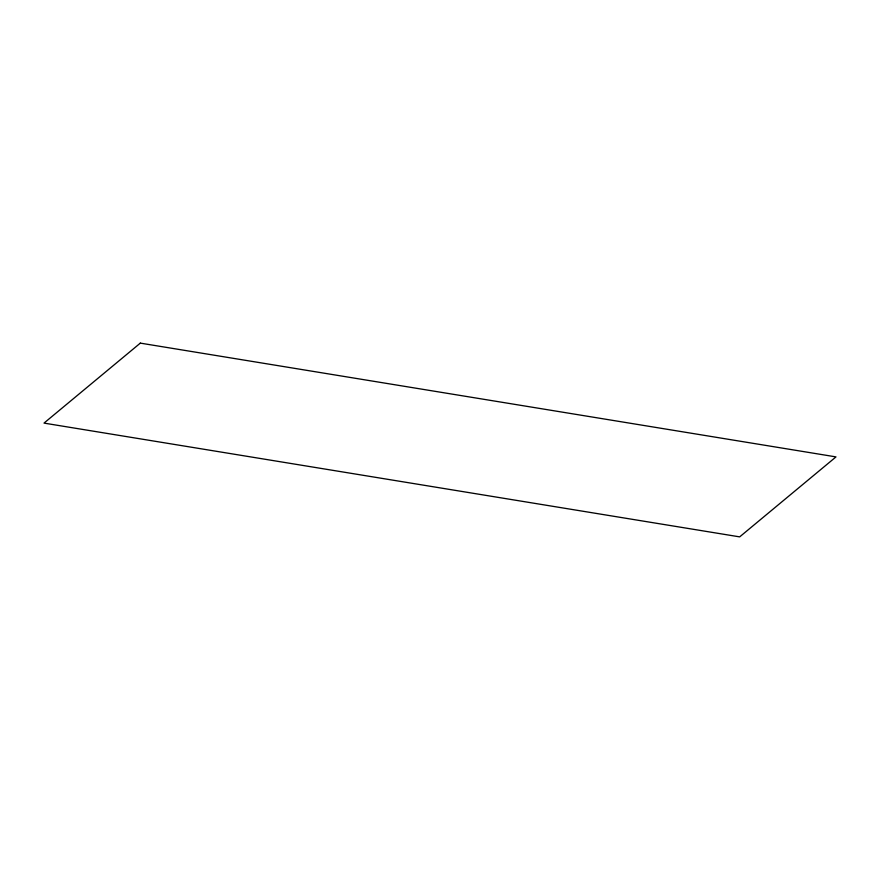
<?xml version="1.0" encoding="UTF-8"?>
<svg xmlns="http://www.w3.org/2000/svg" width="880" height="880" viewBox="0 0 880 880"><rect width="100%" height="100%" fill="white"/><g stroke="black" fill="none" stroke-linecap="round" stroke-linejoin="round"><path stroke-width="1.32" d="M140.327 343.123L44 423.104L739.673 536.877L836 456.896L140.327 343.123"/></g></svg>
